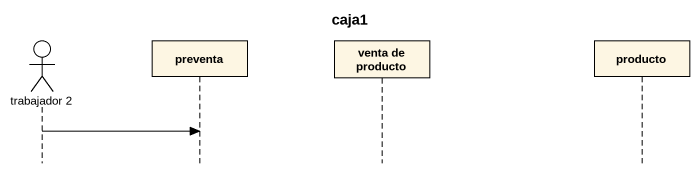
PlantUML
@startuml
title caja1
hide footbox
actor "trabajador 2" as trabajador_2
participant preventa
participant "venta de producto" as venta_de_producto
participant producto

trabajador_2 -> preventa
@enduml
